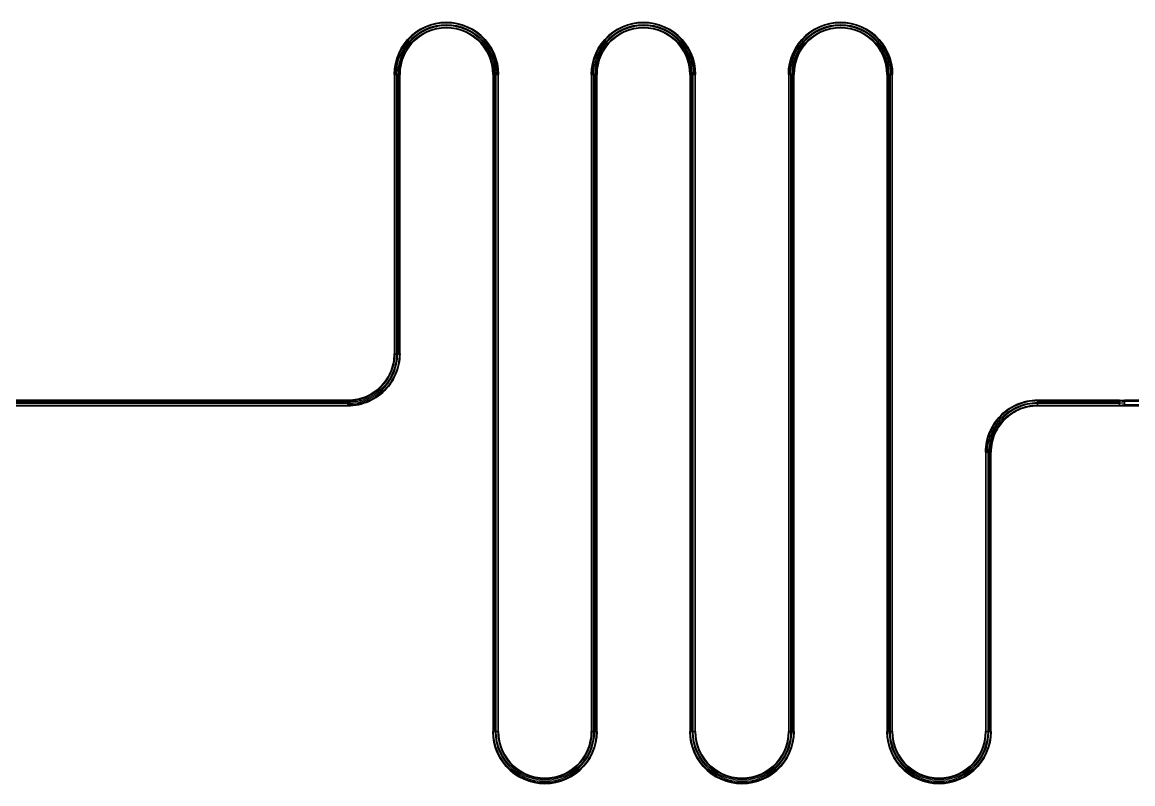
# Model space of a CAD drawing. Extents: x -18850 to 18850, y -21700 to 21700.
# Drawn here: x -6343 to -5667, y 11268 to 11732 of the extents above; entities that cross this region are included whole.
import ezdxf

# ---------------------------------------------------------------- set-up
doc = ezdxf.new("R2010")
doc.units = 0
doc.layers.add('GAP', color=1, linetype='continuous')
doc.layers.add('PIN', color=2, linetype='continuous')

# ---------------------------------------------------------------- blocks, each defined once
blk = doc.blocks.new('R2C1BGAP')
for points in [[(4846.99, 1150.02), (4846.81, 1153.34), (4846.29, 1156.62), (4845.43, 1159.83), (4844.24, 1162.94), (4842.73, 1165.9), (4840.92, 1168.68), (4838.83, 1171.27), (4836.48, 1173.62), (4833.9, 1175.71), (4831.11, 1177.52), (4828.15, 1179.03), (4825.05, 1180.22), (4821.84, 1181.08), (4818.56, 1181.6), (4815.24, 1181.77), (4811.92, 1181.6), (4808.64, 1181.08), (4805.43, 1180.22), (4802.32, 1179.03), (4799.36, 1177.52), (4796.57, 1175.71), (4793.99, 1173.62), (4791.64, 1171.27), (4789.55, 1168.68), (4787.74, 1165.9), (4786.23, 1162.94), (4785.04, 1159.83), (4784.18, 1156.62), (4783.66, 1153.34), (4783.49, 1150.02), (4783.49, 1150.02), (4783.66, 1153.34), (4784.18, 1156.62), (4785.04, 1159.83), (4786.23, 1162.94), (4787.74, 1165.9), (4789.55, 1168.68), (4791.64, 1171.27), (4793.99, 1173.62), (4796.57, 1175.71), (4799.36, 1177.52), (4802.32, 1179.03), (4805.43, 1180.22), (4808.64, 1181.08), (4811.92, 1181.6), (4815.24, 1181.77), (4818.56, 1181.6), (4821.84, 1181.08), (4825.05, 1180.22), (4828.15, 1179.03), (4831.11, 1177.52), (4833.9, 1175.71), (4836.48, 1173.62), (4838.83, 1171.27), (4840.92, 1168.68), (4842.73, 1165.9), (4844.24, 1162.94), (4845.43, 1159.83), (4846.29, 1156.62), (4846.81, 1153.34), (4846.99, 1150.02), (4846.99, 1150.02)], [(4846.99, 1150.02), (4846.81, 1153.34), (4846.29, 1156.62), (4845.43, 1159.83), (4844.24, 1162.94), (4842.73, 1165.9), (4840.92, 1168.68), (4838.83, 1171.27), (4836.48, 1173.62), (4833.9, 1175.71), (4831.11, 1177.52), (4828.15, 1179.03), (4825.05, 1180.22), (4821.84, 1181.08), (4818.56, 1181.6), (4815.24, 1181.77), (4811.92, 1181.6), (4808.64, 1181.08), (4805.43, 1180.22), (4802.32, 1179.03), (4799.36, 1177.52), (4796.57, 1175.71), (4793.99, 1173.62), (4791.64, 1171.27), (4789.55, 1168.68), (4787.74, 1165.9), (4786.23, 1162.94), (4785.04, 1159.83), (4784.18, 1156.62), (4783.66, 1153.34), (4783.49, 1150.02), (4786.99, 1150.02), (4787.14, 1152.98), (4787.6, 1155.9), (4788.37, 1158.75), (4789.43, 1161.51), (4790.77, 1164.15), (4792.38, 1166.63), (4794.24, 1168.93), (4796.33, 1171.02), (4798.63, 1172.88), (4801.11, 1174.49), (4803.75, 1175.83), (4806.51, 1176.89), (4809.36, 1177.65), (4812.28, 1178.12), (4815.24, 1178.27), (4818.19, 1178.12), (4821.11, 1177.65), (4823.97, 1176.89), (4826.73, 1175.83), (4829.36, 1174.49), (4831.84, 1172.88), (4834.14, 1171.02), (4836.23, 1168.93), (4838.09, 1166.63), (4839.7, 1164.15), (4841.04, 1161.51), (4842.1, 1158.75), (4842.87, 1155.9), (4843.33, 1152.98), (4843.49, 1150.02), (4846.99, 1150.02)], [(4843.49, 1150.02), (4843.33, 1152.98), (4842.87, 1155.9), (4842.1, 1158.75), (4841.04, 1161.51), (4839.7, 1164.15), (4838.09, 1166.63), (4836.23, 1168.93), (4834.14, 1171.02), (4831.84, 1172.88), (4829.36, 1174.49), (4826.73, 1175.83), (4823.97, 1176.89), (4821.11, 1177.65), (4818.19, 1178.12), (4815.24, 1178.27), (4812.28, 1178.12), (4809.36, 1177.65), (4806.51, 1176.89), (4803.75, 1175.83), (4801.11, 1174.49), (4798.63, 1172.88), (4796.33, 1171.02), (4794.24, 1168.93), (4792.38, 1166.63), (4790.77, 1164.15), (4789.43, 1161.51), (4788.37, 1158.75), (4787.6, 1155.9), (4787.14, 1152.98), (4786.99, 1150.02), (4786.99, 1150.02), (4787.14, 1152.98), (4787.6, 1155.9), (4788.37, 1158.75), (4789.43, 1161.51), (4790.77, 1164.15), (4792.38, 1166.63), (4794.24, 1168.93), (4796.33, 1171.02), (4798.63, 1172.88), (4801.11, 1174.49), (4803.75, 1175.83), (4806.51, 1176.89), (4809.36, 1177.65), (4812.28, 1178.12), (4815.24, 1178.27), (4818.19, 1178.12), (4821.11, 1177.65), (4823.97, 1176.89), (4826.73, 1175.83), (4829.36, 1174.49), (4831.84, 1172.88), (4834.14, 1171.02), (4836.23, 1168.93), (4838.09, 1166.63), (4839.7, 1164.15), (4841.04, 1161.51), (4842.1, 1158.75), (4842.87, 1155.9), (4843.33, 1152.98), (4843.49, 1150.02), (4843.49, 1150.02)], [(4966.99, 1150.02), (4966.81, 1153.34), (4966.29, 1156.62), (4965.43, 1159.83), (4964.24, 1162.94), (4962.73, 1165.9), (4960.92, 1168.68), (4958.83, 1171.27), (4956.48, 1173.62), (4953.9, 1175.71), (4951.11, 1177.52), (4948.15, 1179.03), (4945.05, 1180.22), (4941.84, 1181.08), (4938.56, 1181.6), (4935.24, 1181.77), (4931.92, 1181.6), (4928.64, 1181.08), (4925.43, 1180.22), (4922.32, 1179.03), (4919.36, 1177.52), (4916.57, 1175.71), (4913.99, 1173.62), (4911.64, 1171.27), (4909.55, 1168.68), (4907.74, 1165.9), (4906.23, 1162.94), (4905.04, 1159.83), (4904.18, 1156.62), (4903.66, 1153.34), (4903.49, 1150.02), (4903.49, 1150.02), (4903.66, 1153.34), (4904.18, 1156.62), (4905.04, 1159.83), (4906.23, 1162.94), (4907.74, 1165.9), (4909.55, 1168.68), (4911.64, 1171.27), (4913.99, 1173.62), (4916.57, 1175.71), (4919.36, 1177.52), (4922.32, 1179.03), (4925.43, 1180.22), (4928.64, 1181.08), (4931.92, 1181.6), (4935.24, 1181.77), (4938.56, 1181.6), (4941.84, 1181.08), (4945.05, 1180.22), (4948.15, 1179.03), (4951.11, 1177.52), (4953.9, 1175.71), (4956.48, 1173.62), (4958.83, 1171.27), (4960.92, 1168.68), (4962.73, 1165.9), (4964.24, 1162.94), (4965.43, 1159.83), (4966.29, 1156.62), (4966.81, 1153.34), (4966.99, 1150.02), (4966.99, 1150.02)], [(4966.99, 1150.02), (4966.81, 1153.34), (4966.29, 1156.62), (4965.43, 1159.83), (4964.24, 1162.94), (4962.73, 1165.9), (4960.92, 1168.68), (4958.83, 1171.27), (4956.48, 1173.62), (4953.9, 1175.71), (4951.11, 1177.52), (4948.15, 1179.03), (4945.05, 1180.22), (4941.84, 1181.08), (4938.56, 1181.6), (4935.24, 1181.77), (4931.92, 1181.6), (4928.64, 1181.08), (4925.43, 1180.22), (4922.32, 1179.03), (4919.36, 1177.52), (4916.57, 1175.71), (4913.99, 1173.62), (4911.64, 1171.27), (4909.55, 1168.68), (4907.74, 1165.9), (4906.23, 1162.94), (4905.04, 1159.83), (4904.18, 1156.62), (4903.66, 1153.34), (4903.49, 1150.02), (4906.99, 1150.02), (4907.14, 1152.98), (4907.6, 1155.9), (4908.37, 1158.75), (4909.43, 1161.51), (4910.77, 1164.15), (4912.38, 1166.63), (4914.24, 1168.93), (4916.33, 1171.02), (4918.63, 1172.88), (4921.11, 1174.49), (4923.75, 1175.83), (4926.51, 1176.89), (4929.36, 1177.65), (4932.28, 1178.12), (4935.24, 1178.27), (4938.19, 1178.12), (4941.11, 1177.65), (4943.97, 1176.89), (4946.73, 1175.83), (4949.36, 1174.49), (4951.84, 1172.88), (4954.14, 1171.02), (4956.23, 1168.93), (4958.09, 1166.63), (4959.7, 1164.15), (4961.04, 1161.51), (4962.1, 1158.75), (4962.87, 1155.9), (4963.33, 1152.98), (4963.49, 1150.02), (4966.99, 1150.02)], [(4963.49, 1150.02), (4963.33, 1152.98), (4962.87, 1155.9), (4962.1, 1158.75), (4961.04, 1161.51), (4959.7, 1164.15), (4958.09, 1166.63), (4956.23, 1168.93), (4954.14, 1171.02), (4951.84, 1172.88), (4949.36, 1174.49), (4946.73, 1175.83), (4943.97, 1176.89), (4941.11, 1177.65), (4938.19, 1178.12), (4935.24, 1178.27), (4932.28, 1178.12), (4929.36, 1177.65), (4926.51, 1176.89), (4923.75, 1175.83), (4921.11, 1174.49), (4918.63, 1172.88), (4916.33, 1171.02), (4914.24, 1168.93), (4912.38, 1166.63), (4910.77, 1164.15), (4909.43, 1161.51), (4908.37, 1158.75), (4907.6, 1155.9), (4907.14, 1152.98), (4906.99, 1150.02), (4906.99, 1150.02), (4907.14, 1152.98), (4907.6, 1155.9), (4908.37, 1158.75), (4909.43, 1161.51), (4910.77, 1164.15), (4912.38, 1166.63), (4914.24, 1168.93), (4916.33, 1171.02), (4918.63, 1172.88), (4921.11, 1174.49), (4923.75, 1175.83), (4926.51, 1176.89), (4929.36, 1177.65), (4932.28, 1178.12), (4935.24, 1178.27), (4938.19, 1178.12), (4941.11, 1177.65), (4943.97, 1176.89), (4946.73, 1175.83), (4949.36, 1174.49), (4951.84, 1172.88), (4954.14, 1171.02), (4956.23, 1168.93), (4958.09, 1166.63), (4959.7, 1164.15), (4961.04, 1161.51), (4962.1, 1158.75), (4962.87, 1155.9), (4963.33, 1152.98), (4963.49, 1150.02), (4963.49, 1150.02)], [(5086.99, 1150.02), (5086.81, 1153.34), (5086.29, 1156.62), (5085.43, 1159.83), (5084.24, 1162.94), (5082.73, 1165.9), (5080.92, 1168.68), (5078.83, 1171.27), (5076.48, 1173.62), (5073.9, 1175.71), (5071.11, 1177.52), (5068.15, 1179.03), (5065.05, 1180.22), (5061.84, 1181.08), (5058.56, 1181.6), (5055.24, 1181.77), (5051.92, 1181.6), (5048.64, 1181.08), (5045.43, 1180.22), (5042.32, 1179.03), (5039.36, 1177.52), (5036.57, 1175.71), (5033.99, 1173.62), (5031.64, 1171.27), (5029.55, 1168.68), (5027.74, 1165.9), (5026.23, 1162.94), (5025.04, 1159.83), (5024.18, 1156.62), (5023.66, 1153.34), (5023.49, 1150.02), (5023.49, 1150.02), (5023.66, 1153.34), (5024.18, 1156.62), (5025.04, 1159.83), (5026.23, 1162.94), (5027.74, 1165.9), (5029.55, 1168.68), (5031.64, 1171.27), (5033.99, 1173.62), (5036.57, 1175.71), (5039.36, 1177.52), (5042.32, 1179.03), (5045.43, 1180.22), (5048.64, 1181.08), (5051.92, 1181.6), (5055.24, 1181.77), (5058.56, 1181.6), (5061.84, 1181.08), (5065.05, 1180.22), (5068.15, 1179.03), (5071.11, 1177.52), (5073.9, 1175.71), (5076.48, 1173.62), (5078.83, 1171.27), (5080.92, 1168.68), (5082.73, 1165.9), (5084.24, 1162.94), (5085.43, 1159.83), (5086.29, 1156.62), (5086.81, 1153.34), (5086.99, 1150.02), (5086.99, 1150.02)], [(5086.99, 1150.02), (5086.81, 1153.34), (5086.29, 1156.62), (5085.43, 1159.83), (5084.24, 1162.94), (5082.73, 1165.9), (5080.92, 1168.68), (5078.83, 1171.27), (5076.48, 1173.62), (5073.9, 1175.71), (5071.11, 1177.52), (5068.15, 1179.03), (5065.05, 1180.22), (5061.84, 1181.08), (5058.56, 1181.6), (5055.24, 1181.77), (5051.92, 1181.6), (5048.64, 1181.08), (5045.43, 1180.22), (5042.32, 1179.03), (5039.36, 1177.52), (5036.57, 1175.71), (5033.99, 1173.62), (5031.64, 1171.27), (5029.55, 1168.68), (5027.74, 1165.9), (5026.23, 1162.94), (5025.04, 1159.83), (5024.18, 1156.62), (5023.66, 1153.34), (5023.49, 1150.02), (5026.99, 1150.02), (5027.14, 1152.98), (5027.6, 1155.9), (5028.37, 1158.75), (5029.43, 1161.51), (5030.77, 1164.15), (5032.38, 1166.63), (5034.24, 1168.93), (5036.33, 1171.02), (5038.63, 1172.88), (5041.11, 1174.49), (5043.75, 1175.83), (5046.51, 1176.89), (5049.36, 1177.65), (5052.28, 1178.12), (5055.24, 1178.27), (5058.19, 1178.12), (5061.11, 1177.65), (5063.97, 1176.89), (5066.73, 1175.83), (5069.36, 1174.49), (5071.84, 1172.88), (5074.14, 1171.02), (5076.23, 1168.93), (5078.09, 1166.63), (5079.7, 1164.15), (5081.04, 1161.51), (5082.1, 1158.75), (5082.87, 1155.9), (5083.33, 1152.98), (5083.49, 1150.02), (5086.99, 1150.02)], [(5083.49, 1150.02), (5083.33, 1152.98), (5082.87, 1155.9), (5082.1, 1158.75), (5081.04, 1161.51), (5079.7, 1164.15), (5078.09, 1166.63), (5076.23, 1168.93), (5074.14, 1171.02), (5071.84, 1172.88), (5069.36, 1174.49), (5066.73, 1175.83), (5063.97, 1176.89), (5061.11, 1177.65), (5058.19, 1178.12), (5055.24, 1178.27), (5052.28, 1178.12), (5049.36, 1177.65), (5046.51, 1176.89), (5043.75, 1175.83), (5041.11, 1174.49), (5038.63, 1172.88), (5036.33, 1171.02), (5034.24, 1168.93), (5032.38, 1166.63), (5030.77, 1164.15), (5029.43, 1161.51), (5028.37, 1158.75), (5027.6, 1155.9), (5027.14, 1152.98), (5026.99, 1150.02), (5026.99, 1150.02), (5027.14, 1152.98), (5027.6, 1155.9), (5028.37, 1158.75), (5029.43, 1161.51), (5030.77, 1164.15), (5032.38, 1166.63), (5034.24, 1168.93), (5036.33, 1171.02), (5038.63, 1172.88), (5041.11, 1174.49), (5043.75, 1175.83), (5046.51, 1176.89), (5049.36, 1177.65), (5052.28, 1178.12), (5055.24, 1178.27), (5058.19, 1178.12), (5061.11, 1177.65), (5063.97, 1176.89), (5066.73, 1175.83), (5069.36, 1174.49), (5071.84, 1172.88), (5074.14, 1171.02), (5076.23, 1168.93), (5078.09, 1166.63), (5079.7, 1164.15), (5081.04, 1161.51), (5082.1, 1158.75), (5082.87, 1155.9), (5083.33, 1152.98), (5083.49, 1150.02), (5083.49, 1150.02)], [(4783.49, 1150.02), (4783.49, 980), (4786.99, 980), (4786.99, 1150.02), (4783.49, 1150.02)], [(4846.99, 749.98), (4846.99, 1150.02), (4843.49, 1150.02), (4843.49, 749.98), (4846.99, 749.98)], [(4903.49, 1150.02), (4903.49, 749.98), (4906.99, 749.98), (4906.99, 1150.02), (4903.49, 1150.02)], [(4966.99, 749.98), (4966.99, 1150.02), (4963.49, 1150.02), (4963.49, 749.98), (4966.99, 749.98)], [(5023.49, 1150.02), (5023.49, 749.98), (5026.99, 749.98), (5026.99, 1150.02), (5023.49, 1150.02)], [(5086.99, 749.98), (5086.99, 1150.02), (5083.49, 1150.02), (5083.49, 749.98), (5086.99, 749.98)], [(4786.99, 980), (4786.94, 978.34), (4786.81, 976.68), (4786.6, 975.03), (4786.29, 973.4), (4785.9, 971.78), (4785.43, 970.19), (4784.88, 968.62), (4784.24, 967.09), (4783.53, 965.59), (4782.73, 964.13), (4781.86, 962.71), (4780.92, 961.34), (4779.91, 960.02), (4778.83, 958.76), (4777.69, 957.55), (4776.48, 956.41), (4775.22, 955.33), (4773.9, 954.31), (4772.53, 953.37), (4771.11, 952.5), (4769.65, 951.71), (4768.15, 950.99), (4766.61, 950.36), (4765.05, 949.8), (4763.45, 949.33), (4761.84, 948.94), (4760.2, 948.64), (4758.56, 948.42), (4756.9, 948.29), (4755.24, 948.25), (4755.24, 948.25), (4756.9, 948.29), (4758.56, 948.42), (4760.2, 948.64), (4761.84, 948.94), (4763.45, 949.33), (4765.05, 949.8), (4766.61, 950.36), (4768.15, 950.99), (4769.65, 951.71), (4771.11, 952.5), (4772.53, 953.37), (4773.9, 954.31), (4775.22, 955.33), (4776.48, 956.41), (4777.69, 957.55), (4778.83, 958.76), (4779.91, 960.02), (4780.92, 961.34), (4781.86, 962.71), (4782.73, 964.13), (4783.53, 965.59), (4784.24, 967.09), (4784.88, 968.62), (4785.43, 970.19), (4785.9, 971.78), (4786.29, 973.4), (4786.6, 975.03), (4786.81, 976.68), (4786.94, 978.34), (4786.99, 980), (4786.99, 980)], [(4783.49, 980), (4783.45, 978.52), (4783.33, 977.05), (4783.14, 975.58), (4782.87, 974.13), (4782.52, 972.69), (4782.1, 971.27), (4781.61, 969.88), (4781.04, 968.51), (4780.41, 967.17), (4779.7, 965.88), (4778.93, 964.61), (4778.09, 963.4), (4777.19, 962.22), (4776.23, 961.1), (4775.21, 960.02), (4774.14, 959.01), (4773.02, 958.05), (4771.84, 957.15), (4770.62, 956.31), (4769.36, 955.53), (4768.06, 954.83), (4766.73, 954.19), (4765.36, 953.63), (4763.97, 953.13), (4762.55, 952.71), (4761.11, 952.37), (4759.66, 952.1), (4758.19, 951.9), (4756.72, 951.79), (4755.24, 951.75), (4755.24, 951.75), (4756.72, 951.79), (4758.19, 951.9), (4759.66, 952.1), (4761.11, 952.37), (4762.55, 952.71), (4763.97, 953.13), (4765.36, 953.63), (4766.73, 954.19), (4768.06, 954.83), (4769.36, 955.53), (4770.62, 956.31), (4771.84, 957.15), (4773.02, 958.05), (4774.14, 959.01), (4775.21, 960.02), (4776.23, 961.1), (4777.19, 962.22), (4778.09, 963.4), (4778.93, 964.61), (4779.7, 965.88), (4780.41, 967.17), (4781.04, 968.51), (4781.61, 969.88), (4782.1, 971.27), (4782.52, 972.69), (4782.87, 974.13), (4783.14, 975.58), (4783.33, 977.05), (4783.45, 978.52), (4783.49, 980), (4783.49, 980)], [(4786.99, 980), (4786.94, 978.34), (4786.81, 976.68), (4786.6, 975.03), (4786.29, 973.4), (4785.9, 971.78), (4785.43, 970.19), (4784.88, 968.62), (4784.24, 967.09), (4783.53, 965.59), (4782.73, 964.13), (4781.86, 962.71), (4780.92, 961.34), (4779.91, 960.02), (4778.83, 958.76), (4777.69, 957.55), (4776.48, 956.41), (4775.22, 955.33), (4773.9, 954.31), (4772.53, 953.37), (4771.11, 952.5), (4769.65, 951.71), (4768.15, 950.99), (4766.61, 950.36), (4765.05, 949.8), (4763.45, 949.33), (4761.84, 948.94), (4760.2, 948.64), (4758.56, 948.42), (4756.9, 948.29), (4755.24, 948.25), (4755.24, 951.75), (4756.72, 951.79), (4758.19, 951.9), (4759.66, 952.1), (4761.11, 952.37), (4762.55, 952.71), (4763.97, 953.13), (4765.36, 953.63), (4766.73, 954.19), (4768.06, 954.83), (4769.36, 955.53), (4770.62, 956.31), (4771.84, 957.15), (4773.02, 958.05), (4774.14, 959.01), (4775.21, 960.02), (4776.23, 961.1), (4777.19, 962.22), (4778.09, 963.4), (4778.93, 964.61), (4779.7, 965.88), (4780.41, 967.17), (4781.04, 968.51), (4781.61, 969.88), (4782.1, 971.27), (4782.52, 972.69), (4782.87, 974.13), (4783.14, 975.58), (4783.33, 977.05), (4783.45, 978.52), (4783.49, 980), (4786.99, 980)], [(4755.24, 951.75), (3201.75, 951.75), (3201.75, 948.25), (4755.24, 948.25), (4755.24, 951.75)], [(5175.24, 951.75), (5173.58, 951.71), (5171.92, 951.58), (5170.27, 951.36), (5168.64, 951.06), (5167.02, 950.67), (5165.43, 950.2), (5163.86, 949.64), (5162.32, 949.01), (5160.82, 948.29), (5159.36, 947.5), (5157.94, 946.63), (5156.57, 945.69), (5155.26, 944.67), (5153.99, 943.59), (5152.79, 942.45), (5151.64, 941.24), (5150.56, 939.98), (5149.55, 938.66), (5148.61, 937.29), (5147.74, 935.88), (5146.95, 934.41), (5146.23, 932.91), (5145.6, 931.38), (5145.04, 929.81), (5144.57, 928.22), (5144.18, 926.6), (5143.88, 924.97), (5143.66, 923.32), (5143.53, 921.66), (5143.49, 920), (5143.49, 920), (5143.53, 921.66), (5143.66, 923.32), (5143.88, 924.97), (5144.18, 926.6), (5144.57, 928.22), (5145.04, 929.81), (5145.6, 931.38), (5146.23, 932.91), (5146.95, 934.41), (5147.74, 935.88), (5148.61, 937.29), (5149.55, 938.66), (5150.56, 939.98), (5151.64, 941.24), (5152.79, 942.45), (5153.99, 943.59), (5155.26, 944.67), (5156.57, 945.69), (5157.94, 946.63), (5159.36, 947.5), (5160.82, 948.29), (5162.32, 949.01), (5163.86, 949.64), (5165.43, 950.2), (5167.02, 950.67), (5168.64, 951.06), (5170.27, 951.36), (5171.92, 951.58), (5173.58, 951.71), (5175.24, 951.75), (5175.24, 951.75)], [(5175.24, 951.75), (5173.58, 951.71), (5171.92, 951.58), (5170.27, 951.36), (5168.64, 951.06), (5167.02, 950.67), (5165.43, 950.2), (5163.86, 949.64), (5162.32, 949.01), (5160.82, 948.29), (5159.36, 947.5), (5157.94, 946.63), (5156.57, 945.69), (5155.26, 944.67), (5153.99, 943.59), (5152.79, 942.45), (5151.64, 941.24), (5150.56, 939.98), (5149.55, 938.66), (5148.61, 937.29), (5147.74, 935.88), (5146.95, 934.41), (5146.23, 932.91), (5145.6, 931.38), (5145.04, 929.81), (5144.57, 928.22), (5144.18, 926.6), (5143.88, 924.97), (5143.66, 923.32), (5143.53, 921.66), (5143.49, 920), (5146.99, 920), (5147.03, 921.48), (5147.14, 922.95), (5147.33, 924.42), (5147.6, 925.87), (5147.95, 927.31), (5148.37, 928.73), (5148.86, 930.12), (5149.43, 931.49), (5150.07, 932.83), (5150.77, 934.12), (5151.54, 935.39), (5152.38, 936.6), (5153.28, 937.78), (5154.24, 938.9), (5155.26, 939.98), (5156.33, 940.99), (5157.46, 941.95), (5158.63, 942.85), (5159.85, 943.69), (5161.11, 944.47), (5162.41, 945.17), (5163.75, 945.81), (5165.11, 946.37), (5166.51, 946.87), (5167.93, 947.29), (5169.36, 947.63), (5170.82, 947.9), (5172.28, 948.1), (5173.76, 948.21), (5175.24, 948.25), (5175.24, 951.75)], [(5175.24, 948.25), (5173.76, 948.21), (5172.28, 948.1), (5170.82, 947.9), (5169.36, 947.63), (5167.93, 947.29), (5166.51, 946.87), (5165.11, 946.37), (5163.75, 945.81), (5162.41, 945.17), (5161.11, 944.47), (5159.85, 943.69), (5158.63, 942.85), (5157.46, 941.95), (5156.33, 940.99), (5155.26, 939.98), (5154.24, 938.9), (5153.28, 937.78), (5152.38, 936.6), (5151.54, 935.39), (5150.77, 934.12), (5150.07, 932.83), (5149.43, 931.49), (5148.86, 930.12), (5148.37, 928.73), (5147.95, 927.31), (5147.6, 925.87), (5147.33, 924.42), (5147.14, 922.95), (5147.03, 921.48), (5146.99, 920), (5146.99, 920), (5147.03, 921.48), (5147.14, 922.95), (5147.33, 924.42), (5147.6, 925.87), (5147.95, 927.31), (5148.37, 928.73), (5148.86, 930.12), (5149.43, 931.49), (5150.07, 932.83), (5150.77, 934.12), (5151.54, 935.39), (5152.38, 936.6), (5153.28, 937.78), (5154.24, 938.9), (5155.26, 939.98), (5156.33, 940.99), (5157.46, 941.95), (5158.63, 942.85), (5159.85, 943.69), (5161.11, 944.47), (5162.41, 945.17), (5163.75, 945.81), (5165.11, 946.37), (5166.51, 946.87), (5167.93, 947.29), (5169.36, 947.63), (5170.82, 947.9), (5172.28, 948.1), (5173.76, 948.21), (5175.24, 948.25), (5175.24, 948.25)], [(5225.24, 951.75), (5175.24, 951.75), (5175.24, 948.25), (5225.24, 948.25), (5225.24, 951.75)], [(5228.24, 950), (5225.24, 950), (5225.24, 951.75), (5228.24, 951.75), (5228.24, 950)], [(5228.24, 950), (5225.24, 950), (5225.24, 948.25), (5228.24, 948.25), (5228.24, 950)], [(5238.24, 951.75), (5228.24, 951.75), (5228.24, 948.25), (5238.24, 948.25), (5238.24, 951.75)], [(5143.49, 920), (5143.49, 749.98), (5146.99, 749.98), (5146.99, 920), (5143.49, 920)], [(4906.99, 749.98), (4906.81, 746.66), (4906.29, 743.38), (4905.43, 740.17), (4904.24, 737.06), (4902.73, 734.1), (4900.92, 731.32), (4898.83, 728.73), (4896.48, 726.38), (4893.9, 724.29), (4891.11, 722.48), (4888.15, 720.97), (4885.05, 719.78), (4881.84, 718.92), (4878.56, 718.4), (4875.24, 718.23), (4871.92, 718.4), (4868.64, 718.92), (4865.43, 719.78), (4862.32, 720.97), (4859.36, 722.48), (4856.57, 724.29), (4853.99, 726.38), (4851.64, 728.73), (4849.55, 731.32), (4847.74, 734.1), (4846.23, 737.06), (4845.04, 740.17), (4844.18, 743.38), (4843.66, 746.66), (4843.49, 749.98), (4843.49, 749.98), (4843.66, 746.66), (4844.18, 743.38), (4845.04, 740.17), (4846.23, 737.06), (4847.74, 734.1), (4849.55, 731.32), (4851.64, 728.73), (4853.99, 726.38), (4856.57, 724.29), (4859.36, 722.48), (4862.32, 720.97), (4865.43, 719.78), (4868.64, 718.92), (4871.92, 718.4), (4875.24, 718.23), (4878.56, 718.4), (4881.84, 718.92), (4885.05, 719.78), (4888.15, 720.97), (4891.11, 722.48), (4893.9, 724.29), (4896.48, 726.38), (4898.83, 728.73), (4900.92, 731.32), (4902.73, 734.1), (4904.24, 737.06), (4905.43, 740.17), (4906.29, 743.38), (4906.81, 746.66), (4906.99, 749.98), (4906.99, 749.98)], [(4906.99, 749.98), (4906.81, 746.66), (4906.29, 743.38), (4905.43, 740.17), (4904.24, 737.06), (4902.73, 734.1), (4900.92, 731.32), (4898.83, 728.73), (4896.48, 726.38), (4893.9, 724.29), (4891.11, 722.48), (4888.15, 720.97), (4885.05, 719.78), (4881.84, 718.92), (4878.56, 718.4), (4875.24, 718.23), (4871.92, 718.4), (4868.64, 718.92), (4865.43, 719.78), (4862.32, 720.97), (4859.36, 722.48), (4856.57, 724.29), (4853.99, 726.38), (4851.64, 728.73), (4849.55, 731.32), (4847.74, 734.1), (4846.23, 737.06), (4845.04, 740.17), (4844.18, 743.38), (4843.66, 746.66), (4843.49, 749.98), (4846.99, 749.98), (4847.14, 747.02), (4847.6, 744.1), (4848.37, 741.25), (4849.43, 738.49), (4850.77, 735.85), (4852.38, 733.37), (4854.24, 731.07), (4856.33, 728.98), (4858.63, 727.12), (4861.11, 725.51), (4863.75, 724.17), (4866.51, 723.11), (4869.36, 722.35), (4872.28, 721.88), (4875.24, 721.73), (4878.19, 721.88), (4881.11, 722.35), (4883.97, 723.11), (4886.73, 724.17), (4889.36, 725.51), (4891.84, 727.12), (4894.14, 728.98), (4896.23, 731.07), (4898.09, 733.37), (4899.7, 735.85), (4901.04, 738.49), (4902.1, 741.25), (4902.87, 744.1), (4903.33, 747.02), (4903.49, 749.98), (4906.99, 749.98)], [(4903.49, 749.98), (4903.33, 747.02), (4902.87, 744.1), (4902.1, 741.25), (4901.04, 738.49), (4899.7, 735.85), (4898.09, 733.37), (4896.23, 731.07), (4894.14, 728.98), (4891.84, 727.12), (4889.36, 725.51), (4886.73, 724.17), (4883.97, 723.11), (4881.11, 722.35), (4878.19, 721.88), (4875.24, 721.73), (4872.28, 721.88), (4869.36, 722.35), (4866.51, 723.11), (4863.75, 724.17), (4861.11, 725.51), (4858.63, 727.12), (4856.33, 728.98), (4854.24, 731.07), (4852.38, 733.37), (4850.77, 735.85), (4849.43, 738.49), (4848.37, 741.25), (4847.6, 744.1), (4847.14, 747.02), (4846.99, 749.98), (4846.99, 749.98), (4847.14, 747.02), (4847.6, 744.1), (4848.37, 741.25), (4849.43, 738.49), (4850.77, 735.85), (4852.38, 733.37), (4854.24, 731.07), (4856.33, 728.98), (4858.63, 727.12), (4861.11, 725.51), (4863.75, 724.17), (4866.51, 723.11), (4869.36, 722.35), (4872.28, 721.88), (4875.24, 721.73), (4878.19, 721.88), (4881.11, 722.35), (4883.97, 723.11), (4886.73, 724.17), (4889.36, 725.51), (4891.84, 727.12), (4894.14, 728.98), (4896.23, 731.07), (4898.09, 733.37), (4899.7, 735.85), (4901.04, 738.49), (4902.1, 741.25), (4902.87, 744.1), (4903.33, 747.02), (4903.49, 749.98), (4903.49, 749.98)], [(5026.99, 749.98), (5026.81, 746.66), (5026.29, 743.38), (5025.43, 740.17), (5024.24, 737.06), (5022.73, 734.1), (5020.92, 731.32), (5018.83, 728.73), (5016.48, 726.38), (5013.9, 724.29), (5011.11, 722.48), (5008.15, 720.97), (5005.05, 719.78), (5001.84, 718.92), (4998.56, 718.4), (4995.24, 718.23), (4991.92, 718.4), (4988.64, 718.92), (4985.43, 719.78), (4982.32, 720.97), (4979.36, 722.48), (4976.57, 724.29), (4973.99, 726.38), (4971.64, 728.73), (4969.55, 731.32), (4967.74, 734.1), (4966.23, 737.06), (4965.04, 740.17), (4964.18, 743.38), (4963.66, 746.66), (4963.49, 749.98), (4963.49, 749.98), (4963.66, 746.66), (4964.18, 743.38), (4965.04, 740.17), (4966.23, 737.06), (4967.74, 734.1), (4969.55, 731.32), (4971.64, 728.73), (4973.99, 726.38), (4976.57, 724.29), (4979.36, 722.48), (4982.32, 720.97), (4985.43, 719.78), (4988.64, 718.92), (4991.92, 718.4), (4995.24, 718.23), (4998.56, 718.4), (5001.84, 718.92), (5005.05, 719.78), (5008.15, 720.97), (5011.11, 722.48), (5013.9, 724.29), (5016.48, 726.38), (5018.83, 728.73), (5020.92, 731.32), (5022.73, 734.1), (5024.24, 737.06), (5025.43, 740.17), (5026.29, 743.38), (5026.81, 746.66), (5026.99, 749.98), (5026.99, 749.98)], [(5026.99, 749.98), (5026.81, 746.66), (5026.29, 743.38), (5025.43, 740.17), (5024.24, 737.06), (5022.73, 734.1), (5020.92, 731.32), (5018.83, 728.73), (5016.48, 726.38), (5013.9, 724.29), (5011.11, 722.48), (5008.15, 720.97), (5005.05, 719.78), (5001.84, 718.92), (4998.56, 718.4), (4995.24, 718.23), (4991.92, 718.4), (4988.64, 718.92), (4985.43, 719.78), (4982.32, 720.97), (4979.36, 722.48), (4976.57, 724.29), (4973.99, 726.38), (4971.64, 728.73), (4969.55, 731.32), (4967.74, 734.1), (4966.23, 737.06), (4965.04, 740.17), (4964.18, 743.38), (4963.66, 746.66), (4963.49, 749.98), (4966.99, 749.98), (4967.14, 747.02), (4967.6, 744.1), (4968.37, 741.25), (4969.43, 738.49), (4970.77, 735.85), (4972.38, 733.37), (4974.24, 731.07), (4976.33, 728.98), (4978.63, 727.12), (4981.11, 725.51), (4983.75, 724.17), (4986.51, 723.11), (4989.36, 722.35), (4992.28, 721.88), (4995.24, 721.73), (4998.19, 721.88), (5001.11, 722.35), (5003.97, 723.11), (5006.73, 724.17), (5009.36, 725.51), (5011.84, 727.12), (5014.14, 728.98), (5016.23, 731.07), (5018.09, 733.37), (5019.7, 735.85), (5021.04, 738.49), (5022.1, 741.25), (5022.87, 744.1), (5023.33, 747.02), (5023.49, 749.98), (5026.99, 749.98)], [(5023.49, 749.98), (5023.33, 747.02), (5022.87, 744.1), (5022.1, 741.25), (5021.04, 738.49), (5019.7, 735.85), (5018.09, 733.37), (5016.23, 731.07), (5014.14, 728.98), (5011.84, 727.12), (5009.36, 725.51), (5006.73, 724.17), (5003.97, 723.11), (5001.11, 722.35), (4998.19, 721.88), (4995.24, 721.73), (4992.28, 721.88), (4989.36, 722.35), (4986.51, 723.11), (4983.75, 724.17), (4981.11, 725.51), (4978.63, 727.12), (4976.33, 728.98), (4974.24, 731.07), (4972.38, 733.37), (4970.77, 735.85), (4969.43, 738.49), (4968.37, 741.25), (4967.6, 744.1), (4967.14, 747.02), (4966.99, 749.98), (4966.99, 749.98), (4967.14, 747.02), (4967.6, 744.1), (4968.37, 741.25), (4969.43, 738.49), (4970.77, 735.85), (4972.38, 733.37), (4974.24, 731.07), (4976.33, 728.98), (4978.63, 727.12), (4981.11, 725.51), (4983.75, 724.17), (4986.51, 723.11), (4989.36, 722.35), (4992.28, 721.88), (4995.24, 721.73), (4998.19, 721.88), (5001.11, 722.35), (5003.97, 723.11), (5006.73, 724.17), (5009.36, 725.51), (5011.84, 727.12), (5014.14, 728.98), (5016.23, 731.07), (5018.09, 733.37), (5019.7, 735.85), (5021.04, 738.49), (5022.1, 741.25), (5022.87, 744.1), (5023.33, 747.02), (5023.49, 749.98), (5023.49, 749.98)], [(5146.99, 749.98), (5146.81, 746.66), (5146.29, 743.38), (5145.43, 740.17), (5144.24, 737.06), (5142.73, 734.1), (5140.92, 731.32), (5138.83, 728.73), (5136.48, 726.38), (5133.9, 724.29), (5131.11, 722.48), (5128.15, 720.97), (5125.05, 719.78), (5121.84, 718.92), (5118.56, 718.4), (5115.24, 718.23), (5111.92, 718.4), (5108.64, 718.92), (5105.43, 719.78), (5102.32, 720.97), (5099.36, 722.48), (5096.57, 724.29), (5093.99, 726.38), (5091.64, 728.73), (5089.55, 731.32), (5087.74, 734.1), (5086.23, 737.06), (5085.04, 740.17), (5084.18, 743.38), (5083.66, 746.66), (5083.49, 749.98), (5083.49, 749.98), (5083.66, 746.66), (5084.18, 743.38), (5085.04, 740.17), (5086.23, 737.06), (5087.74, 734.1), (5089.55, 731.32), (5091.64, 728.73), (5093.99, 726.38), (5096.57, 724.29), (5099.36, 722.48), (5102.32, 720.97), (5105.43, 719.78), (5108.64, 718.92), (5111.92, 718.4), (5115.24, 718.23), (5118.56, 718.4), (5121.84, 718.92), (5125.05, 719.78), (5128.15, 720.97), (5131.11, 722.48), (5133.9, 724.29), (5136.48, 726.38), (5138.83, 728.73), (5140.92, 731.32), (5142.73, 734.1), (5144.24, 737.06), (5145.43, 740.17), (5146.29, 743.38), (5146.81, 746.66), (5146.99, 749.98), (5146.99, 749.98)], [(5146.99, 749.98), (5146.81, 746.66), (5146.29, 743.38), (5145.43, 740.17), (5144.24, 737.06), (5142.73, 734.1), (5140.92, 731.32), (5138.83, 728.73), (5136.48, 726.38), (5133.9, 724.29), (5131.11, 722.48), (5128.15, 720.97), (5125.05, 719.78), (5121.84, 718.92), (5118.56, 718.4), (5115.24, 718.23), (5111.92, 718.4), (5108.64, 718.92), (5105.43, 719.78), (5102.32, 720.97), (5099.36, 722.48), (5096.57, 724.29), (5093.99, 726.38), (5091.64, 728.73), (5089.55, 731.32), (5087.74, 734.1), (5086.23, 737.06), (5085.04, 740.17), (5084.18, 743.38), (5083.66, 746.66), (5083.49, 749.98), (5086.99, 749.98), (5087.14, 747.02), (5087.6, 744.1), (5088.37, 741.25), (5089.43, 738.49), (5090.77, 735.85), (5092.38, 733.37), (5094.24, 731.07), (5096.33, 728.98), (5098.63, 727.12), (5101.11, 725.51), (5103.75, 724.17), (5106.51, 723.11), (5109.36, 722.35), (5112.28, 721.88), (5115.24, 721.73), (5118.19, 721.88), (5121.11, 722.35), (5123.97, 723.11), (5126.73, 724.17), (5129.36, 725.51), (5131.84, 727.12), (5134.14, 728.98), (5136.23, 731.07), (5138.09, 733.37), (5139.7, 735.85), (5141.04, 738.49), (5142.1, 741.25), (5142.87, 744.1), (5143.33, 747.02), (5143.49, 749.98), (5146.99, 749.98)], [(5143.49, 749.98), (5143.33, 747.02), (5142.87, 744.1), (5142.1, 741.25), (5141.04, 738.49), (5139.7, 735.85), (5138.09, 733.37), (5136.23, 731.07), (5134.14, 728.98), (5131.84, 727.12), (5129.36, 725.51), (5126.73, 724.17), (5123.97, 723.11), (5121.11, 722.35), (5118.19, 721.88), (5115.24, 721.73), (5112.28, 721.88), (5109.36, 722.35), (5106.51, 723.11), (5103.75, 724.17), (5101.11, 725.51), (5098.63, 727.12), (5096.33, 728.98), (5094.24, 731.07), (5092.38, 733.37), (5090.77, 735.85), (5089.43, 738.49), (5088.37, 741.25), (5087.6, 744.1), (5087.14, 747.02), (5086.99, 749.98), (5086.99, 749.98), (5087.14, 747.02), (5087.6, 744.1), (5088.37, 741.25), (5089.43, 738.49), (5090.77, 735.85), (5092.38, 733.37), (5094.24, 731.07), (5096.33, 728.98), (5098.63, 727.12), (5101.11, 725.51), (5103.75, 724.17), (5106.51, 723.11), (5109.36, 722.35), (5112.28, 721.88), (5115.24, 721.73), (5118.19, 721.88), (5121.11, 722.35), (5123.97, 723.11), (5126.73, 724.17), (5129.36, 725.51), (5131.84, 727.12), (5134.14, 728.98), (5136.23, 731.07), (5138.09, 733.37), (5139.7, 735.85), (5141.04, 738.49), (5142.1, 741.25), (5142.87, 744.1), (5143.33, 747.02), (5143.49, 749.98), (5143.49, 749.98)]]:
    blk.add_lwpolyline(points)
blk = doc.blocks.new('R2C1BPIN')
for points in [[(4846.49, 1150.02), (4846.32, 1153.29), (4845.8, 1156.52), (4844.96, 1159.68), (4843.79, 1162.73), (4842.3, 1165.65), (4840.52, 1168.39), (4838.46, 1170.93), (4836.15, 1173.25), (4833.61, 1175.3), (4830.86, 1177.09), (4827.95, 1178.57), (4824.89, 1179.74), (4821.73, 1180.59), (4818.5, 1181.1), (4815.24, 1181.27), (4811.97, 1181.1), (4808.74, 1180.59), (4805.58, 1179.74), (4802.53, 1178.57), (4799.61, 1177.09), (4796.87, 1175.3), (4794.33, 1173.25), (4792.01, 1170.93), (4789.95, 1168.39), (4788.17, 1165.65), (4786.69, 1162.73), (4785.52, 1159.68), (4784.67, 1156.52), (4784.16, 1153.29), (4783.99, 1150.02), (4784.89, 1150.02), (4785.05, 1153.19), (4785.55, 1156.33), (4786.37, 1159.4), (4787.51, 1162.37), (4788.95, 1165.2), (4790.68, 1167.86), (4792.68, 1170.33), (4794.93, 1172.58), (4797.4, 1174.58), (4800.06, 1176.31), (4802.89, 1177.75), (4805.86, 1178.89), (4808.93, 1179.71), (4812.06, 1180.21), (4815.24, 1180.37), (4818.41, 1180.21), (4821.55, 1179.71), (4824.62, 1178.89), (4827.58, 1177.75), (4830.41, 1176.31), (4833.08, 1174.58), (4835.54, 1172.58), (4837.79, 1170.33), (4839.79, 1167.86), (4841.52, 1165.2), (4842.96, 1162.37), (4844.1, 1159.4), (4844.92, 1156.33), (4845.42, 1153.19), (4845.59, 1150.02), (4846.49, 1150.02)], [(4844.89, 1150.02), (4844.72, 1153.12), (4844.24, 1156.19), (4843.44, 1159.18), (4842.32, 1162.08), (4840.91, 1164.85), (4839.22, 1167.45), (4837.27, 1169.86), (4835.08, 1172.06), (4832.66, 1174.01), (4830.06, 1175.7), (4827.3, 1177.11), (4824.4, 1178.22), (4821.4, 1179.02), (4818.34, 1179.51), (4815.24, 1179.67), (4812.14, 1179.51), (4809.07, 1179.02), (4806.07, 1178.22), (4803.18, 1177.11), (4800.41, 1175.7), (4797.81, 1174.01), (4795.4, 1172.06), (4793.2, 1169.86), (4791.25, 1167.45), (4789.56, 1164.85), (4788.15, 1162.08), (4787.04, 1159.18), (4786.23, 1156.19), (4785.75, 1153.12), (4785.59, 1150.02), (4786.49, 1150.02), (4786.64, 1153.03), (4787.11, 1156), (4787.89, 1158.91), (4788.97, 1161.72), (4790.34, 1164.4), (4791.98, 1166.92), (4793.87, 1169.26), (4796, 1171.39), (4798.34, 1173.28), (4800.86, 1174.92), (4803.54, 1176.29), (4806.35, 1177.37), (4809.26, 1178.14), (4812.23, 1178.61), (4815.24, 1178.77), (4818.24, 1178.61), (4821.21, 1178.14), (4824.12, 1177.37), (4826.93, 1176.29), (4829.61, 1174.92), (4832.14, 1173.28), (4834.47, 1171.39), (4836.6, 1169.26), (4838.5, 1166.92), (4840.13, 1164.4), (4841.5, 1161.72), (4842.58, 1158.91), (4843.36, 1156), (4843.83, 1153.03), (4843.99, 1150.02), (4844.89, 1150.02)], [(4966.49, 1150.02), (4966.32, 1153.29), (4965.8, 1156.52), (4964.96, 1159.68), (4963.79, 1162.73), (4962.3, 1165.65), (4960.52, 1168.39), (4958.46, 1170.93), (4956.15, 1173.25), (4953.61, 1175.3), (4950.86, 1177.09), (4947.95, 1178.57), (4944.89, 1179.74), (4941.73, 1180.59), (4938.5, 1181.1), (4935.24, 1181.27), (4931.97, 1181.1), (4928.74, 1180.59), (4925.58, 1179.74), (4922.53, 1178.57), (4919.61, 1177.09), (4916.87, 1175.3), (4914.33, 1173.25), (4912.01, 1170.93), (4909.95, 1168.39), (4908.17, 1165.65), (4906.69, 1162.73), (4905.52, 1159.68), (4904.67, 1156.52), (4904.16, 1153.29), (4903.99, 1150.02), (4904.89, 1150.02), (4905.05, 1153.19), (4905.55, 1156.33), (4906.37, 1159.4), (4907.51, 1162.37), (4908.95, 1165.2), (4910.68, 1167.86), (4912.68, 1170.33), (4914.93, 1172.58), (4917.4, 1174.58), (4920.06, 1176.31), (4922.89, 1177.75), (4925.86, 1178.89), (4928.93, 1179.71), (4932.06, 1180.21), (4935.24, 1180.37), (4938.41, 1180.21), (4941.55, 1179.71), (4944.62, 1178.89), (4947.58, 1177.75), (4950.41, 1176.31), (4953.08, 1174.58), (4955.54, 1172.58), (4957.79, 1170.33), (4959.79, 1167.86), (4961.52, 1165.2), (4962.96, 1162.37), (4964.1, 1159.4), (4964.92, 1156.33), (4965.42, 1153.19), (4965.59, 1150.02), (4966.49, 1150.02)], [(4964.89, 1150.02), (4964.72, 1153.12), (4964.24, 1156.19), (4963.44, 1159.18), (4962.32, 1162.08), (4960.91, 1164.85), (4959.22, 1167.45), (4957.27, 1169.86), (4955.08, 1172.06), (4952.66, 1174.01), (4950.06, 1175.7), (4947.3, 1177.11), (4944.4, 1178.22), (4941.4, 1179.02), (4938.34, 1179.51), (4935.24, 1179.67), (4932.14, 1179.51), (4929.07, 1179.02), (4926.07, 1178.22), (4923.18, 1177.11), (4920.41, 1175.7), (4917.81, 1174.01), (4915.4, 1172.06), (4913.2, 1169.86), (4911.25, 1167.45), (4909.56, 1164.85), (4908.15, 1162.08), (4907.04, 1159.18), (4906.23, 1156.19), (4905.75, 1153.12), (4905.59, 1150.02), (4906.49, 1150.02), (4906.64, 1153.03), (4907.11, 1156), (4907.89, 1158.91), (4908.97, 1161.72), (4910.34, 1164.4), (4911.98, 1166.92), (4913.87, 1169.26), (4916, 1171.39), (4918.34, 1173.28), (4920.86, 1174.92), (4923.54, 1176.29), (4926.35, 1177.37), (4929.26, 1178.14), (4932.23, 1178.61), (4935.24, 1178.77), (4938.24, 1178.61), (4941.21, 1178.14), (4944.12, 1177.37), (4946.93, 1176.29), (4949.61, 1174.92), (4952.14, 1173.28), (4954.47, 1171.39), (4956.6, 1169.26), (4958.5, 1166.92), (4960.13, 1164.4), (4961.5, 1161.72), (4962.58, 1158.91), (4963.36, 1156), (4963.83, 1153.03), (4963.99, 1150.02), (4964.89, 1150.02)], [(5086.49, 1150.02), (5086.32, 1153.29), (5085.8, 1156.52), (5084.96, 1159.68), (5083.79, 1162.73), (5082.3, 1165.65), (5080.52, 1168.39), (5078.46, 1170.93), (5076.15, 1173.25), (5073.61, 1175.3), (5070.86, 1177.09), (5067.95, 1178.57), (5064.89, 1179.74), (5061.73, 1180.59), (5058.5, 1181.1), (5055.24, 1181.27), (5051.97, 1181.1), (5048.74, 1180.59), (5045.58, 1179.74), (5042.53, 1178.57), (5039.61, 1177.09), (5036.87, 1175.3), (5034.33, 1173.25), (5032.01, 1170.93), (5029.95, 1168.39), (5028.17, 1165.65), (5026.69, 1162.73), (5025.52, 1159.68), (5024.67, 1156.52), (5024.16, 1153.29), (5023.99, 1150.02), (5024.89, 1150.02), (5025.05, 1153.19), (5025.55, 1156.33), (5026.37, 1159.4), (5027.51, 1162.37), (5028.95, 1165.2), (5030.68, 1167.86), (5032.68, 1170.33), (5034.93, 1172.58), (5037.4, 1174.58), (5040.06, 1176.31), (5042.89, 1177.75), (5045.86, 1178.89), (5048.93, 1179.71), (5052.06, 1180.21), (5055.24, 1180.37), (5058.41, 1180.21), (5061.55, 1179.71), (5064.62, 1178.89), (5067.58, 1177.75), (5070.41, 1176.31), (5073.08, 1174.58), (5075.54, 1172.58), (5077.79, 1170.33), (5079.79, 1167.86), (5081.52, 1165.2), (5082.96, 1162.37), (5084.1, 1159.4), (5084.92, 1156.33), (5085.42, 1153.19), (5085.59, 1150.02), (5086.49, 1150.02)], [(5084.89, 1150.02), (5084.72, 1153.12), (5084.24, 1156.19), (5083.44, 1159.18), (5082.32, 1162.08), (5080.91, 1164.85), (5079.22, 1167.45), (5077.27, 1169.86), (5075.08, 1172.06), (5072.66, 1174.01), (5070.06, 1175.7), (5067.3, 1177.11), (5064.4, 1178.22), (5061.4, 1179.02), (5058.34, 1179.51), (5055.24, 1179.67), (5052.14, 1179.51), (5049.07, 1179.02), (5046.07, 1178.22), (5043.18, 1177.11), (5040.41, 1175.7), (5037.81, 1174.01), (5035.4, 1172.06), (5033.2, 1169.86), (5031.25, 1167.45), (5029.56, 1164.85), (5028.15, 1162.08), (5027.04, 1159.18), (5026.23, 1156.19), (5025.75, 1153.12), (5025.59, 1150.02), (5026.49, 1150.02), (5026.64, 1153.03), (5027.11, 1156), (5027.89, 1158.91), (5028.97, 1161.72), (5030.34, 1164.4), (5031.98, 1166.92), (5033.87, 1169.26), (5036, 1171.39), (5038.34, 1173.28), (5040.86, 1174.92), (5043.54, 1176.29), (5046.35, 1177.37), (5049.26, 1178.14), (5052.23, 1178.61), (5055.24, 1178.77), (5058.24, 1178.61), (5061.21, 1178.14), (5064.12, 1177.37), (5066.93, 1176.29), (5069.61, 1174.92), (5072.14, 1173.28), (5074.47, 1171.39), (5076.6, 1169.26), (5078.5, 1166.92), (5080.13, 1164.4), (5081.5, 1161.72), (5082.58, 1158.91), (5083.36, 1156), (5083.83, 1153.03), (5083.99, 1150.02), (5084.89, 1150.02)], [(4784.89, 1150.02), (4784.89, 980), (4783.99, 980), (4783.99, 1150.02), (4784.89, 1150.02)], [(4785.59, 1150.02), (4785.59, 980), (4786.49, 980), (4786.49, 1150.02), (4785.59, 1150.02)], [(4844.89, 749.98), (4844.89, 1150.02), (4843.99, 1150.02), (4843.99, 749.98), (4844.89, 749.98)], [(4845.59, 749.98), (4845.59, 1150.02), (4846.49, 1150.02), (4846.49, 749.98), (4845.59, 749.98)], [(4904.89, 1150.02), (4904.89, 749.98), (4903.99, 749.98), (4903.99, 1150.02), (4904.89, 1150.02)], [(4905.59, 1150.02), (4905.59, 749.98), (4906.49, 749.98), (4906.49, 1150.02), (4905.59, 1150.02)], [(4964.89, 749.98), (4964.89, 1150.02), (4963.99, 1150.02), (4963.99, 749.98), (4964.89, 749.98)], [(4965.59, 749.98), (4965.59, 1150.02), (4966.49, 1150.02), (4966.49, 749.98), (4965.59, 749.98)], [(5024.89, 1150.02), (5024.89, 749.98), (5023.99, 749.98), (5023.99, 1150.02), (5024.89, 1150.02)], [(5025.59, 1150.02), (5025.59, 749.98), (5026.49, 749.98), (5026.49, 1150.02), (5025.59, 1150.02)], [(5084.89, 749.98), (5084.89, 1150.02), (5083.99, 1150.02), (5083.99, 749.98), (5084.89, 749.98)], [(5085.59, 749.98), (5085.59, 1150.02), (5086.49, 1150.02), (5086.49, 749.98), (5085.59, 749.98)], [(4786.49, 980), (4786.44, 978.36), (4786.32, 976.73), (4786.1, 975.11), (4785.8, 973.5), (4785.42, 971.91), (4784.96, 970.34), (4784.41, 968.8), (4783.79, 967.29), (4783.08, 965.81), (4782.3, 964.38), (4781.45, 962.98), (4780.52, 961.63), (4779.52, 960.33), (4778.46, 959.09), (4777.33, 957.9), (4776.15, 956.78), (4774.9, 955.71), (4773.61, 954.72), (4772.26, 953.79), (4770.86, 952.94), (4769.42, 952.16), (4767.95, 951.45), (4766.44, 950.83), (4764.89, 950.28), (4763.32, 949.81), (4761.73, 949.43), (4760.13, 949.13), (4758.5, 948.92), (4756.87, 948.79), (4755.24, 948.75), (4755.24, 949.65), (4756.83, 949.69), (4758.41, 949.82), (4759.98, 950.02), (4761.55, 950.31), (4763.09, 950.68), (4764.62, 951.14), (4766.11, 951.67), (4767.58, 952.27), (4769.02, 952.96), (4770.41, 953.72), (4771.77, 954.55), (4773.08, 955.45), (4774.34, 956.41), (4775.54, 957.45), (4776.7, 958.54), (4777.79, 959.69), (4778.82, 960.9), (4779.79, 962.16), (4780.69, 963.47), (4781.52, 964.83), (4782.28, 966.22), (4782.96, 967.66), (4783.57, 969.12), (4784.1, 970.62), (4784.55, 972.14), (4784.92, 973.69), (4785.21, 975.25), (4785.42, 976.83), (4785.55, 978.41), (4785.59, 980), (4786.49, 980)], [(4784.89, 980), (4784.85, 978.45), (4784.72, 976.9), (4784.52, 975.36), (4784.24, 973.84), (4783.88, 972.33), (4783.44, 970.84), (4782.92, 969.37), (4782.32, 967.94), (4781.66, 966.54), (4780.91, 965.18), (4780.1, 963.85), (4779.22, 962.57), (4778.28, 961.34), (4777.27, 960.16), (4776.2, 959.03), (4775.08, 957.97), (4773.9, 956.96), (4772.66, 956.01), (4771.39, 955.13), (4770.06, 954.32), (4768.7, 953.58), (4767.3, 952.91), (4765.86, 952.32), (4764.4, 951.8), (4762.91, 951.36), (4761.4, 951), (4759.88, 950.72), (4758.34, 950.51), (4756.79, 950.39), (4755.24, 950.35), (4755.24, 951.25), (4756.74, 951.29), (4758.24, 951.41), (4759.73, 951.6), (4761.21, 951.88), (4762.68, 952.23), (4764.12, 952.66), (4765.54, 953.16), (4766.93, 953.74), (4768.29, 954.38), (4769.61, 955.1), (4770.9, 955.89), (4772.14, 956.74), (4773.33, 957.66), (4774.47, 958.63), (4775.57, 959.67), (4776.6, 960.76), (4777.58, 961.91), (4778.5, 963.1), (4779.35, 964.34), (4780.13, 965.63), (4780.85, 966.95), (4781.5, 968.31), (4782.08, 969.7), (4782.58, 971.12), (4783.01, 972.56), (4783.36, 974.02), (4783.63, 975.5), (4783.83, 976.99), (4783.95, 978.5), (4783.99, 980), (4784.89, 980)], [(4755.24, 950.35), (3201.75, 950.35), (3201.75, 951.25), (4755.24, 951.25), (4755.24, 950.35)], [(4755.24, 949.65), (3201.75, 949.65), (3201.75, 948.75), (4755.24, 948.75), (4755.24, 949.65)], [(5175.24, 951.25), (5173.6, 951.21), (5171.97, 951.08), (5170.35, 950.87), (5168.74, 950.57), (5167.15, 950.19), (5165.58, 949.72), (5164.04, 949.17), (5162.53, 948.55), (5161.05, 947.84), (5159.61, 947.06), (5158.22, 946.21), (5156.87, 945.28), (5155.57, 944.29), (5154.33, 943.22), (5153.14, 942.1), (5152.01, 940.91), (5150.95, 939.67), (5149.95, 938.37), (5149.03, 937.02), (5148.17, 935.62), (5147.39, 934.19), (5146.69, 932.71), (5146.06, 931.2), (5145.52, 929.66), (5145.05, 928.09), (5144.67, 926.5), (5144.37, 924.89), (5144.16, 923.27), (5144.03, 921.64), (5143.99, 920), (5144.89, 920), (5144.93, 921.59), (5145.05, 923.17), (5145.26, 924.75), (5145.55, 926.31), (5145.92, 927.86), (5146.37, 929.38), (5146.9, 930.88), (5147.51, 932.34), (5148.19, 933.78), (5148.95, 935.17), (5149.78, 936.53), (5150.68, 937.84), (5151.65, 939.1), (5152.68, 940.31), (5153.78, 941.46), (5154.93, 942.55), (5156.14, 943.59), (5157.4, 944.55), (5158.71, 945.45), (5160.06, 946.28), (5161.46, 947.04), (5162.89, 947.73), (5164.36, 948.33), (5165.86, 948.86), (5167.38, 949.32), (5168.93, 949.69), (5170.49, 949.98), (5172.06, 950.18), (5173.65, 950.31), (5175.24, 950.35), (5175.24, 951.25)], [(5175.24, 949.65), (5173.68, 949.61), (5172.14, 949.49), (5170.6, 949.28), (5169.07, 949), (5167.56, 948.64), (5166.07, 948.2), (5164.61, 947.68), (5163.18, 947.09), (5161.78, 946.42), (5160.41, 945.68), (5159.09, 944.87), (5157.81, 943.99), (5156.58, 943.04), (5155.4, 942.03), (5154.27, 940.97), (5153.2, 939.84), (5152.19, 938.66), (5151.25, 937.43), (5150.37, 936.15), (5149.56, 934.83), (5148.82, 933.46), (5148.15, 932.06), (5147.56, 930.63), (5147.04, 929.16), (5146.6, 927.67), (5146.23, 926.16), (5145.95, 924.64), (5145.75, 923.1), (5145.63, 921.55), (5145.59, 920), (5146.49, 920), (5146.53, 921.5), (5146.64, 923.01), (5146.84, 924.5), (5147.11, 925.98), (5147.47, 927.44), (5147.89, 928.88), (5148.4, 930.3), (5148.97, 931.69), (5149.62, 933.05), (5150.34, 934.38), (5151.12, 935.66), (5151.98, 936.9), (5152.89, 938.09), (5153.87, 939.24), (5154.91, 940.33), (5156, 941.37), (5157.14, 942.34), (5158.34, 943.26), (5159.58, 944.11), (5160.86, 944.9), (5162.18, 945.62), (5163.54, 946.26), (5164.93, 946.84), (5166.35, 947.34), (5167.8, 947.77), (5169.26, 948.12), (5170.74, 948.4), (5172.23, 948.59), (5173.73, 948.71), (5175.24, 948.75), (5175.24, 949.65)], [(5225.24, 950.35), (5175.24, 950.35), (5175.24, 951.25), (5225.24, 951.25), (5225.24, 950.35)], [(5225.24, 949.65), (5175.24, 949.65), (5175.24, 948.75), (5225.24, 948.75), (5225.24, 949.65)], [(5228.24, 950), (5225.24, 950), (5225.24, 951.25), (5228.24, 950.9), (5228.24, 950)], [(5228.24, 950), (5225.24, 950), (5225.24, 948.75), (5228.24, 949.1), (5228.24, 950)], [(5238.24, 950.9), (5228.24, 950.9), (5228.24, 949.1), (5238.24, 949.1), (5238.24, 950.9)], [(5144.89, 920), (5144.89, 749.98), (5143.99, 749.98), (5143.99, 920), (5144.89, 920)], [(5145.59, 920), (5145.59, 749.98), (5146.49, 749.98), (5146.49, 920), (5145.59, 920)], [(4906.49, 749.98), (4906.32, 746.71), (4905.8, 743.48), (4904.96, 740.32), (4903.79, 737.27), (4902.3, 734.35), (4900.52, 731.61), (4898.46, 729.07), (4896.15, 726.75), (4893.61, 724.7), (4890.86, 722.91), (4887.95, 721.43), (4884.89, 720.26), (4881.73, 719.41), (4878.5, 718.9), (4875.24, 718.73), (4871.97, 718.9), (4868.74, 719.41), (4865.58, 720.26), (4862.53, 721.43), (4859.61, 722.91), (4856.87, 724.7), (4854.33, 726.75), (4852.01, 729.07), (4849.95, 731.61), (4848.17, 734.35), (4846.69, 737.27), (4845.52, 740.32), (4844.67, 743.48), (4844.16, 746.71), (4843.99, 749.98), (4844.89, 749.98), (4845.05, 746.81), (4845.55, 743.67), (4846.37, 740.6), (4847.51, 737.63), (4848.95, 734.8), (4850.68, 732.14), (4852.68, 729.67), (4854.93, 727.42), (4857.4, 725.42), (4860.06, 723.69), (4862.89, 722.25), (4865.86, 721.11), (4868.93, 720.29), (4872.06, 719.79), (4875.24, 719.63), (4878.41, 719.79), (4881.55, 720.29), (4884.62, 721.11), (4887.58, 722.25), (4890.41, 723.69), (4893.08, 725.42), (4895.54, 727.42), (4897.79, 729.67), (4899.79, 732.14), (4901.52, 734.8), (4902.96, 737.63), (4904.1, 740.6), (4904.92, 743.67), (4905.42, 746.81), (4905.59, 749.98), (4906.49, 749.98)], [(4904.89, 749.98), (4904.72, 746.88), (4904.24, 743.81), (4903.44, 740.82), (4902.32, 737.92), (4900.91, 735.15), (4899.22, 732.55), (4897.27, 730.14), (4895.08, 727.94), (4892.66, 725.99), (4890.06, 724.3), (4887.3, 722.89), (4884.4, 721.78), (4881.4, 720.98), (4878.34, 720.49), (4875.24, 720.33), (4872.14, 720.49), (4869.07, 720.98), (4866.07, 721.78), (4863.18, 722.89), (4860.41, 724.3), (4857.81, 725.99), (4855.4, 727.94), (4853.2, 730.14), (4851.25, 732.55), (4849.56, 735.15), (4848.15, 737.92), (4847.04, 740.82), (4846.23, 743.81), (4845.75, 746.88), (4845.59, 749.98), (4846.49, 749.98), (4846.64, 746.97), (4847.11, 744), (4847.89, 741.09), (4848.97, 738.28), (4850.34, 735.6), (4851.98, 733.08), (4853.87, 730.74), (4856, 728.61), (4858.34, 726.72), (4860.86, 725.08), (4863.54, 723.71), (4866.35, 722.63), (4869.26, 721.86), (4872.23, 721.39), (4875.24, 721.23), (4878.24, 721.39), (4881.21, 721.86), (4884.12, 722.63), (4886.93, 723.71), (4889.61, 725.08), (4892.14, 726.72), (4894.47, 728.61), (4896.6, 730.74), (4898.5, 733.08), (4900.13, 735.6), (4901.5, 738.28), (4902.58, 741.09), (4903.36, 744), (4903.83, 746.97), (4903.99, 749.98), (4904.89, 749.98)], [(5026.49, 749.98), (5026.32, 746.71), (5025.8, 743.48), (5024.96, 740.32), (5023.79, 737.27), (5022.3, 734.35), (5020.52, 731.61), (5018.46, 729.07), (5016.15, 726.75), (5013.61, 724.7), (5010.86, 722.91), (5007.95, 721.43), (5004.89, 720.26), (5001.73, 719.41), (4998.5, 718.9), (4995.24, 718.73), (4991.97, 718.9), (4988.74, 719.41), (4985.58, 720.26), (4982.53, 721.43), (4979.61, 722.91), (4976.87, 724.7), (4974.33, 726.75), (4972.01, 729.07), (4969.95, 731.61), (4968.17, 734.35), (4966.69, 737.27), (4965.52, 740.32), (4964.67, 743.48), (4964.16, 746.71), (4963.99, 749.98), (4964.89, 749.98), (4965.05, 746.81), (4965.55, 743.67), (4966.37, 740.6), (4967.51, 737.63), (4968.95, 734.8), (4970.68, 732.14), (4972.68, 729.67), (4974.93, 727.42), (4977.4, 725.42), (4980.06, 723.69), (4982.89, 722.25), (4985.86, 721.11), (4988.93, 720.29), (4992.06, 719.79), (4995.24, 719.63), (4998.41, 719.79), (5001.55, 720.29), (5004.62, 721.11), (5007.58, 722.25), (5010.41, 723.69), (5013.08, 725.42), (5015.54, 727.42), (5017.79, 729.67), (5019.79, 732.14), (5021.52, 734.8), (5022.96, 737.63), (5024.1, 740.6), (5024.92, 743.67), (5025.42, 746.81), (5025.59, 749.98), (5026.49, 749.98)], [(5024.89, 749.98), (5024.72, 746.88), (5024.24, 743.81), (5023.44, 740.82), (5022.32, 737.92), (5020.91, 735.15), (5019.22, 732.55), (5017.27, 730.14), (5015.08, 727.94), (5012.66, 725.99), (5010.06, 724.3), (5007.3, 722.89), (5004.4, 721.78), (5001.4, 720.98), (4998.34, 720.49), (4995.24, 720.33), (4992.14, 720.49), (4989.07, 720.98), (4986.07, 721.78), (4983.18, 722.89), (4980.41, 724.3), (4977.81, 725.99), (4975.4, 727.94), (4973.2, 730.14), (4971.25, 732.55), (4969.56, 735.15), (4968.15, 737.92), (4967.04, 740.82), (4966.23, 743.81), (4965.75, 746.88), (4965.59, 749.98), (4966.49, 749.98), (4966.64, 746.97), (4967.11, 744), (4967.89, 741.09), (4968.97, 738.28), (4970.34, 735.6), (4971.98, 733.08), (4973.87, 730.74), (4976, 728.61), (4978.34, 726.72), (4980.86, 725.08), (4983.54, 723.71), (4986.35, 722.63), (4989.26, 721.86), (4992.23, 721.39), (4995.24, 721.23), (4998.24, 721.39), (5001.21, 721.86), (5004.12, 722.63), (5006.93, 723.71), (5009.61, 725.08), (5012.14, 726.72), (5014.47, 728.61), (5016.6, 730.74), (5018.5, 733.08), (5020.13, 735.6), (5021.5, 738.28), (5022.58, 741.09), (5023.36, 744), (5023.83, 746.97), (5023.99, 749.98), (5024.89, 749.98)], [(5146.49, 749.98), (5146.32, 746.71), (5145.8, 743.48), (5144.96, 740.32), (5143.79, 737.27), (5142.3, 734.35), (5140.52, 731.61), (5138.46, 729.07), (5136.15, 726.75), (5133.61, 724.7), (5130.86, 722.91), (5127.95, 721.43), (5124.89, 720.26), (5121.73, 719.41), (5118.5, 718.9), (5115.24, 718.73), (5111.97, 718.9), (5108.74, 719.41), (5105.58, 720.26), (5102.53, 721.43), (5099.61, 722.91), (5096.87, 724.7), (5094.33, 726.75), (5092.01, 729.07), (5089.95, 731.61), (5088.17, 734.35), (5086.69, 737.27), (5085.52, 740.32), (5084.67, 743.48), (5084.16, 746.71), (5083.99, 749.98), (5084.89, 749.98), (5085.05, 746.81), (5085.55, 743.67), (5086.37, 740.6), (5087.51, 737.63), (5088.95, 734.8), (5090.68, 732.14), (5092.68, 729.67), (5094.93, 727.42), (5097.4, 725.42), (5100.06, 723.69), (5102.89, 722.25), (5105.86, 721.11), (5108.93, 720.29), (5112.06, 719.79), (5115.24, 719.63), (5118.41, 719.79), (5121.55, 720.29), (5124.62, 721.11), (5127.58, 722.25), (5130.41, 723.69), (5133.08, 725.42), (5135.54, 727.42), (5137.79, 729.67), (5139.79, 732.14), (5141.52, 734.8), (5142.96, 737.63), (5144.1, 740.6), (5144.92, 743.67), (5145.42, 746.81), (5145.59, 749.98), (5146.49, 749.98)], [(5144.89, 749.98), (5144.72, 746.88), (5144.24, 743.81), (5143.44, 740.82), (5142.32, 737.92), (5140.91, 735.15), (5139.22, 732.55), (5137.27, 730.14), (5135.08, 727.94), (5132.66, 725.99), (5130.06, 724.3), (5127.3, 722.89), (5124.4, 721.78), (5121.4, 720.98), (5118.34, 720.49), (5115.24, 720.33), (5112.14, 720.49), (5109.07, 720.98), (5106.07, 721.78), (5103.18, 722.89), (5100.41, 724.3), (5097.81, 725.99), (5095.4, 727.94), (5093.2, 730.14), (5091.25, 732.55), (5089.56, 735.15), (5088.15, 737.92), (5087.04, 740.82), (5086.23, 743.81), (5085.75, 746.88), (5085.59, 749.98), (5086.49, 749.98), (5086.64, 746.97), (5087.11, 744), (5087.89, 741.09), (5088.97, 738.28), (5090.34, 735.6), (5091.98, 733.08), (5093.87, 730.74), (5096, 728.61), (5098.34, 726.72), (5100.86, 725.08), (5103.54, 723.71), (5106.35, 722.63), (5109.26, 721.86), (5112.23, 721.39), (5115.24, 721.23), (5118.24, 721.39), (5121.21, 721.86), (5124.12, 722.63), (5126.93, 723.71), (5129.61, 725.08), (5132.14, 726.72), (5134.47, 728.61), (5136.6, 730.74), (5138.5, 733.08), (5140.13, 735.6), (5141.5, 738.28), (5142.58, 741.09), (5143.36, 744), (5143.83, 746.97), (5143.99, 749.98), (5144.89, 749.98)]]:
    blk.add_lwpolyline(points)

msp = doc.modelspace()

# ---------------------------------------------------------------- block references
at = {"layer": 'gap'}
msp.add_blockref('R2C1Bgap', (-10900, 10550), dxfattribs=at)
at = {"layer": 'pin'}
msp.add_blockref('R2C1Bpin', (-10900, 10550), dxfattribs=at)

doc.saveas('drawing.dxf')
